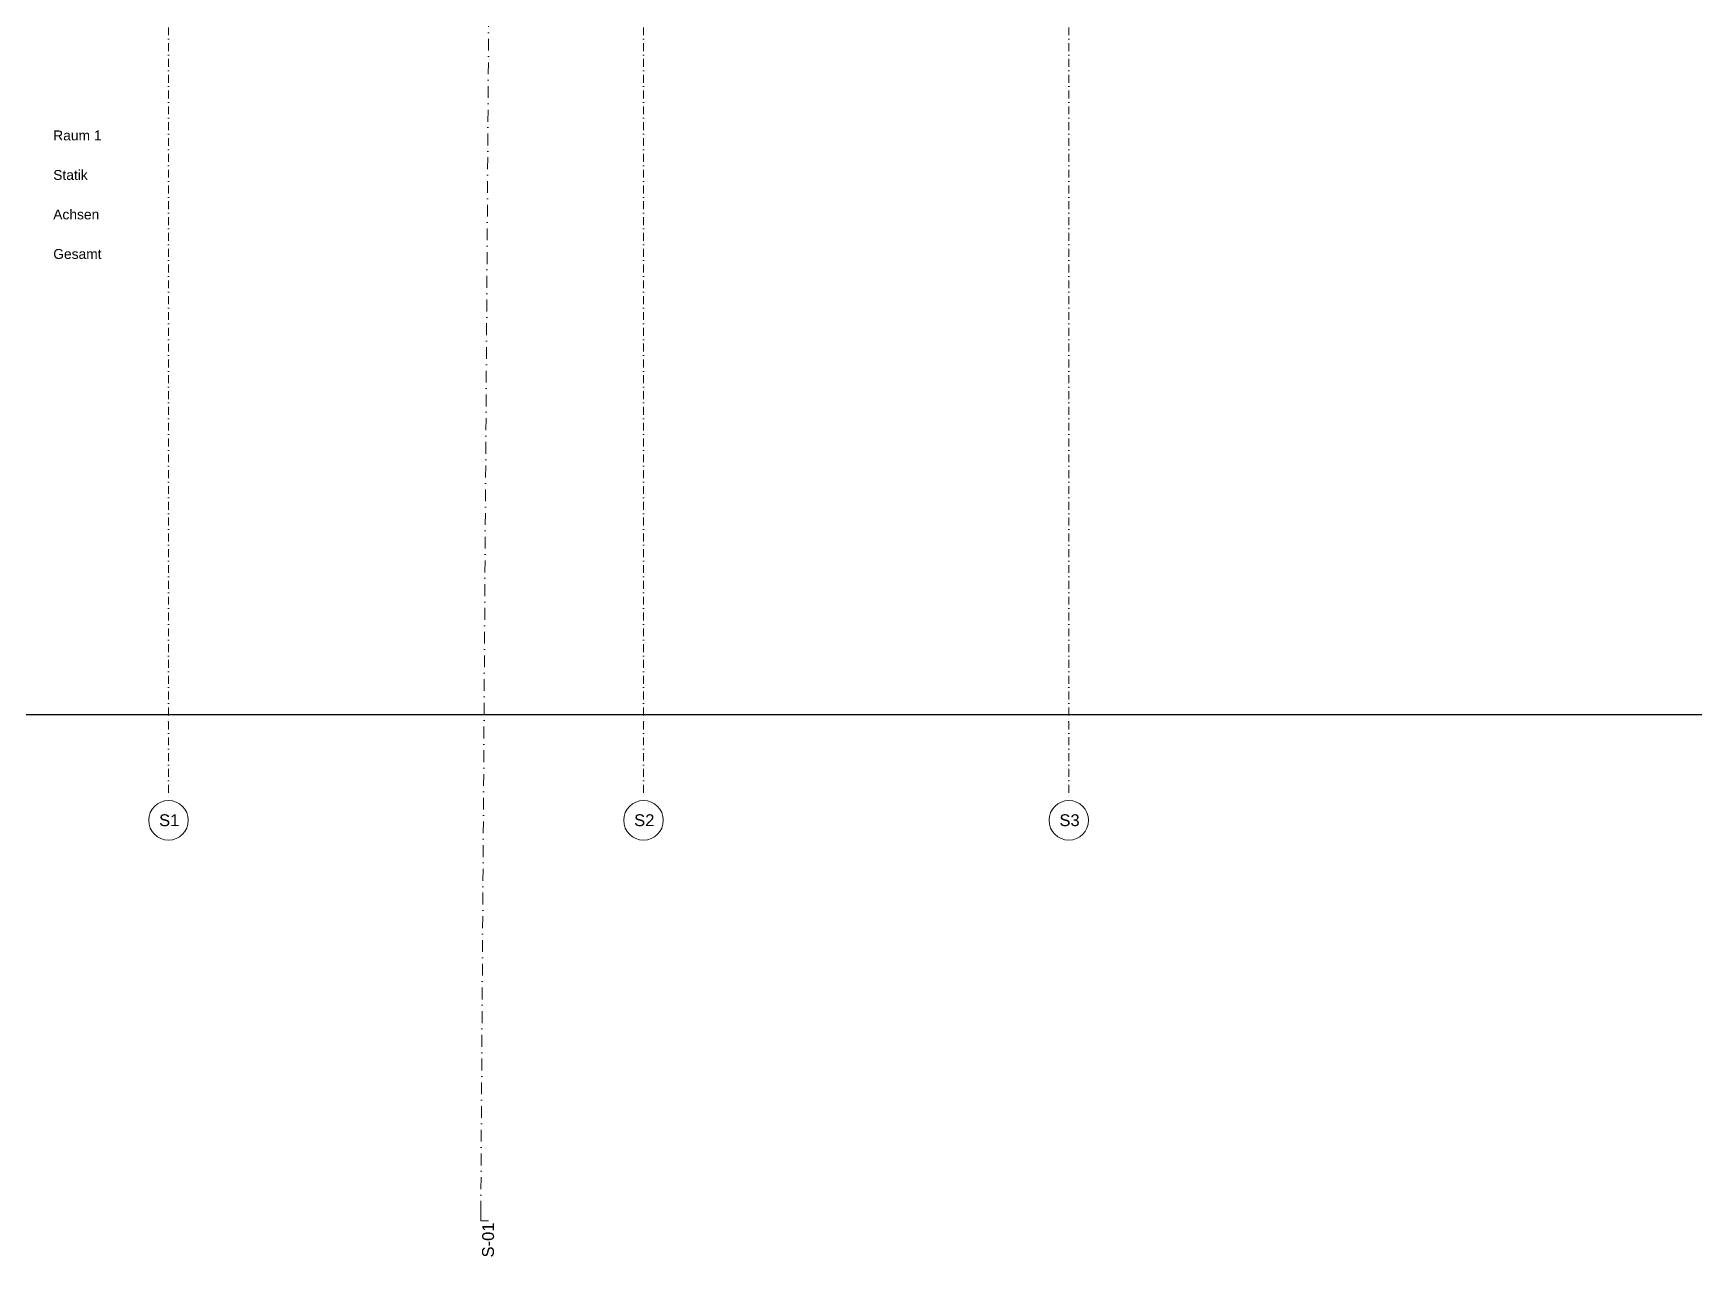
# Model space of a CAD drawing. Header units: millimetres. Extents: x 32522367 to 32638135, y 41424826 to 41540167.
# Drawn here: x 32544458 to 32565479, y 41424857 to 41440337 of the extents above; entities that cross this region are included whole.
import ezdxf
from ezdxf.enums import TextEntityAlignment as Align

# ---------------------------------------------------------------- set-up
doc = ezdxf.new("R2010")
doc.units = ezdxf.units.MM
doc.linetypes.add('Raster', pattern=[0.2, 0.1, -0.05, 0, -0.05])
doc.linetypes.add('Schnittlinie', pattern=[0.3, 0.15, -0.075, 0, -0.075])
doc.layers.add('000 Achsraster Haupt', color=251, linetype='Continuous')
doc.layers.add('851 Marker Schnitt', color=251, linetype='Continuous')
for name, color, linetype, lineweight in [('000 Achsraster Haupt_Stift_Nr__1', 251, 'Continuous', 13), ('680 Grundgrenzen_Stift_Nr__16', 251, 'Continuous', 25), ('851 Marker Schnitt_Stift_Nr__1', 251, 'Continuous', 13), ('940 Einreichplan Bemassung_Stift_Nr__1', 251, 'Continuous', 13)]:
    doc.layers.add(name, color=color, linetype=linetype, lineweight=lineweight)
doc.styles.add('ERSTELLTER_STIL_1', font='arial.ttf')
doc.styles.get("Standard").update_dxf_attribs({"font": 'arial.ttf'})
doc.dimstyles.get("Standard").update_dxf_attribs({"dimtxt": 2.5, "dimasz": 2.5, "dimexe": 1.25, "dimexo": 0.625, "dimtad": 1, "dimtxsty": 'Standard', "dimcen": 2.5, "dimazin": 3, "dimtfac": 1, "dimtmove": 0, "dimatfit": 3})

# ---------------------------------------------------------------- blocks, each defined once
blk = doc.blocks.new('Schnittebene_1', base_point=(-0.541, -16.933))
at = {"layer": '851 Marker Schnitt_Stift_Nr__1', "color": 7, "linetype": 'Schnittlinie', "lineweight": 13}
blk.add_line((-0.512, -16.837), (28.836, 80.748), dxfattribs=at)
at = {"layer": '851 Marker Schnitt_Stift_Nr__1', "color": 7, "linetype": 'Continuous', "lineweight": 13}
for q in [(-0.512, -16.837), (-0.445, -16.961)]:
    blk.add_line((-0.541, -16.933), q, dxfattribs=at)
at = {"layer": '851 Marker Schnitt_Stift_Nr__1', "color": 7, "lineweight": 13, "insert": (-0.51, -17.427), "char_height": 0.15, "attachment_point": 7, "rotation": 73.2615, "style": 'ERSTELLTER_STIL_1'}
blk.add_mtext('\\A1;{\\pql;\\pt0;\\fArial|b0|i0|c0|p0;\\W1.000000;S-01}', dxfattribs=at)
blk = doc.blocks.new('Standard-Rastermarker_10')
at = {"layer": '000 Achsraster Haupt_Stift_Nr__1', "color": 7, "linetype": 'Raster', "lineweight": 13}
for p, q in [((1, 0), (34.795, 0)), ((34.795, 0), (35.795, 0))]:
    blk.add_line(p, q, dxfattribs=at)
at = {"layer": '000 Achsraster Haupt_Stift_Nr__1', "color": 7, "linetype": 'Continuous', "lineweight": 13}
blk.add_circle((36.045, 0), 0.25, dxfattribs=at)
at = {"layer": '000 Achsraster Haupt_Stift_Nr__1', "color": 7, "linetype": 'Raster', "lineweight": 13}
blk.add_point((34.795, 0), dxfattribs=at)
blk.add_point((34.795, 0), dxfattribs=at)
at = {"layer": '000 Achsraster Haupt_Stift_Nr__1', "color": 7, "lineweight": 13, "style": 'ERSTELLTER_STIL_1'}
for tag, p in [('AC_MarkerText_1_0', (-0.359, -0.034)), ('AC_MarkerText_1_1', (35.936, -0.034))]:
    blk.add_attdef(tag, text='', height=0.15, rotation=90, dxfattribs=at).set_placement(p, align=Align.TOP_CENTER)
blk = doc.blocks.new('Standard-Rastermarker_11')
at = {"layer": '000 Achsraster Haupt_Stift_Nr__1', "color": 7, "linetype": 'Raster', "lineweight": 13}
for p, q in [((1, 0), (34.795, 0)), ((34.795, 0), (35.795, 0))]:
    blk.add_line(p, q, dxfattribs=at)
at = {"layer": '000 Achsraster Haupt_Stift_Nr__1', "color": 7, "linetype": 'Continuous', "lineweight": 13}
blk.add_circle((36.045, 0), 0.25, dxfattribs=at)
at = {"layer": '000 Achsraster Haupt_Stift_Nr__1', "color": 7, "linetype": 'Raster', "lineweight": 13}
blk.add_point((34.795, 0), dxfattribs=at)
blk.add_point((34.795, 0), dxfattribs=at)
at = {"layer": '000 Achsraster Haupt_Stift_Nr__1', "color": 7, "lineweight": 13, "style": 'ERSTELLTER_STIL_1'}
for tag, p in [('AC_MarkerText_1_0', (-0.359, -0.034)), ('AC_MarkerText_1_1', (35.936, -0.034))]:
    blk.add_attdef(tag, text='', height=0.15, rotation=90, dxfattribs=at).set_placement(p, align=Align.TOP_CENTER)
blk = doc.blocks.new('*D2272')
at = {"color": 0, "lineweight": -2, "transparency": 16777216}
for start, end in [(53.2021, 89.9872), (16.3733, 53.1584)]:
    blk.add_arc((32546169, 41442012), 789, start, end, dxfattribs=at)
at = {"color": 0, "transparency": 16777216}
for points in [[(32546169, 41442801), (32546169, 41442801), (32546169, 41442801)], [(32546925, 41442235), (32546925, 41442235), (32546925, 41442235)]]:
    blk.add_solid(points, dxfattribs=at)
at = {"layer": 'Defpoints', "color": 0, "transparency": 16777216}
for p in [(32546169, 41465424), (32550012, 41443141), (32546765, 41442529), (32546169, 41442012), (32546169, 41431629)]:
    blk.add_point(p, dxfattribs=at)
at = {"color": 0, "transparency": 16777216, "insert": (32546641, 41442644), "char_height": 0.18, "attachment_point": 5}
blk.add_mtext('\\A1;74°', dxfattribs=at)

msp = doc.modelspace()

# ---------------------------------------------------------------- linework, layer by layer
at = {"layer": '680 Grundgrenzen_Stift_Nr__16', "color": 5, "linetype": 'Continuous', "lineweight": 25}
msp.add_line((32629781.303, 41431712.841), (32542868.915, 41431712.402), dxfattribs=at)
msp.add_line((32629781.303, 41431712.841), (32542868.915, 41431712.402), dxfattribs=at)

# ---------------------------------------------------------------- block references
at = {"layer": '000 Achsraster Haupt', "color": 7, "linetype": 'Continuous', "lineweight": 18}
ref = msp.add_blockref('Standard-Rastermarker_10', (32546168.74, 41466423.883), dxfattribs=dict(at, xscale=999.9999999999995, yscale=999.9999999999995, zscale=999.9999999999995, rotation=270.0002901272617))
ref.add_attrib('AC_MarkerText_1_1', 'S1', dxfattribs={"layer": '000 Achsraster Haupt_Stift_Nr__1', "color": 7, "lineweight": 13, "height": 150, "rotation": 0.0002954, "style": 'ERSTELLTER_STIL_1'}).set_placement((32546178.579, 41430455.349), align=Align.TOP_CENTER)
ref = msp.add_blockref('Standard-Rastermarker_11', (32552178.74, 41466423.914), dxfattribs=dict(at, xscale=999.9999999999995, yscale=999.9999999999995, zscale=999.9999999999995, rotation=270.0002901272617))
ref.add_attrib('AC_MarkerText_1_1', 'S2', dxfattribs={"layer": '000 Achsraster Haupt_Stift_Nr__1', "color": 7, "lineweight": 13, "height": 150, "rotation": 0.0002954, "style": 'ERSTELLTER_STIL_1'}).set_placement((32552188.579, 41430455.379), align=Align.TOP_CENTER)
ref = msp.add_blockref('Standard-Rastermarker_11', (32557558.74, 41466423.939), dxfattribs=dict(at, xscale=999.9999999999995, yscale=999.9999999999995, zscale=999.9999999999995, rotation=270.0002901272617))
ref.add_attrib('AC_MarkerText_1_1', 'S3', dxfattribs={"layer": '000 Achsraster Haupt_Stift_Nr__1', "color": 7, "lineweight": 13, "height": 150, "rotation": 0.0002954, "style": 'ERSTELLTER_STIL_1'}).set_placement((32557568.579, 41430455.404), align=Align.TOP_CENTER)
at = {"layer": '851 Marker Schnitt', "color": 7, "lineweight": 13, "xscale": 1000, "yscale": 1000, "zscale": 1000, "rotation": 16.36019999999994}
msp.add_blockref('Schnittebene_1', (32550119.044, 41425312.936), dxfattribs=at)

# ---------------------------------------------------------------- texts
at = {"layer": '940 Einreichplan Bemassung_Stift_Nr__1', "color": 7, "linetype": 'Continuous', "lineweight": 13, "char_height": 125, "attachment_point": 4, "rotation": 0.0002901, "style": 'ERSTELLTER_STIL_1'}
for s, insert in [('\\A1;{\\pql;\\fArial|b0|i0|c0|p0;\\W1.000000;Raum 1}', (32544710.705, 41439043.386)), ('\\A1;{\\pql;\\fArial|b0|i0|c0|p0;\\W1.000000;Statik}', (32544710.708, 41438543.347)), ('\\A1;{\\pql;\\fArial|b0|i0|c0|p0;\\W1.000000;Achsen}', (32544710.71, 41438043.391)), ('\\A1;{\\pql;\\fArial|b0|i0|c0|p0;\\W1.000000;Gesamt}', (32544710.713, 41437543.35))]:
    msp.add_mtext(s, dxfattribs=dict(at, insert=insert))

# ---------------------------------------------------------------- dimensions: what is measured, and where the dimension line sits
dim = msp.add_angular_dim_2l(base=(32546764.819, 41442528.778), line1=((32546168.863, 41442012.419), (32550011.845, 41443140.57)), line2=((32546168.745, 41465423.883), (32546168.916, 41431628.961)), dimstyle='Standard')
dim.commit()
dim.dimension.update_dxf_attribs({"geometry": '*D2272', "text_midpoint": (32546641.433, 41442643.662)})

doc.saveas('drawing.dxf')
